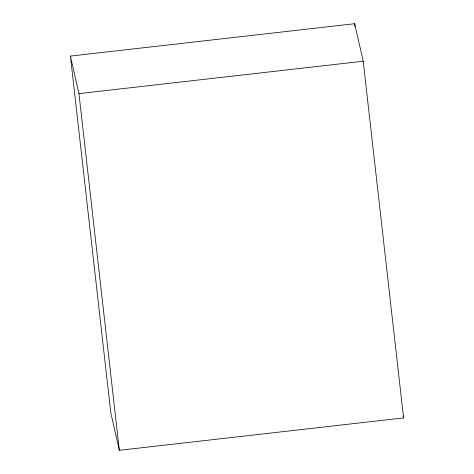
<?xml version="1.0" encoding="UTF-8"?>
<svg xmlns="http://www.w3.org/2000/svg" width="474" height="474" viewBox="0 0 474 474"><rect width="100%" height="100%" fill="white"/><g stroke="black" fill="none" stroke-linecap="round" stroke-linejoin="round"><path stroke-width="0.71" d="M70.407 56.086L354.659 23.7L363.203 61.229L403.593 417.914L119.341 450.3L110.797 412.771L70.407 56.086L78.951 93.615L119.341 450.3M78.951 93.615L363.203 61.229M403.101 415.751L403.593 417.914M354.659 23.7L354.99 26.639"/></g></svg>
